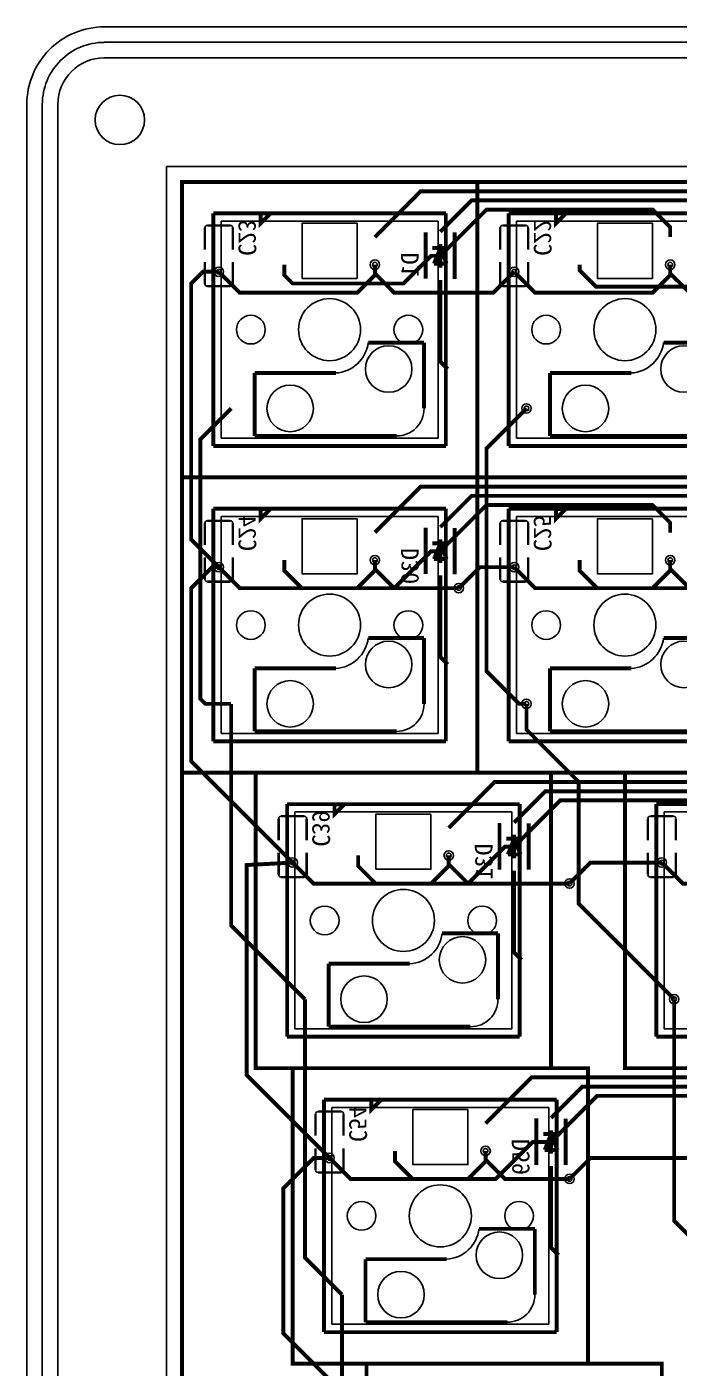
# Model space of a CAD drawing. Extents: x -401 to 1070, y -422 to 1263.
# Drawn here: x -400.8 to -358.7, y 738.5 to 825 of the extents above; entities that cross this region are included whole.
import ezdxf

# ---------------------------------------------------------------- set-up
doc = ezdxf.new("R2010")
doc.units = 0
doc.header["$MEASUREMENT"] = 0
for name, color, linetype, true_color in [('BoardOutLine', 6, 'Continuous', 0xff00ff), ('BottomLayer', 5, 'Continuous', 0x0000ff), ('BottomSilkLayer', 7, 'Continuous', 0x66cc33), ('Document', 7, 'Continuous', 0xffffff), ('Hole', 7, 'Continuous', 0x222222), ('Multi-Layer', 7, 'Continuous', 0xc0c0c0), ('TopLayer', 1, 'Continuous', 0xff0000), ('TopSilkLayer', 7, 'Continuous', 0xffcc00)]:
    doc.layers.add(name, color=color, linetype=linetype, true_color=true_color)

msp = doc.modelspace()

# ---------------------------------------------------------------- linework, layer by layer
at = {"linetype": 'Continuous'}
for p, q in [((-80.998, 825.002), (-395.809, 825.002)), ((-80.998, 825.002), (-395.809, 825.002)), ((-129.661, 825.002), (-395.809, 825.002)), ((-129.661, 825.002), (-395.809, 825.002)), ((-129.661, 825.002), (-395.809, 825.002)), ((-395.809, 824.003), (-80.998, 824.003)), ((-400.809, 820.002), (-400.809, 695.692)), ((-400.809, 820.002), (-400.809, 695.692)), ((-400.809, 820.002), (-400.809, 695.692)), ((-400.809, 820.002), (-400.809, 695.692)), ((-400.809, 820.002), (-400.809, 695.692)), ((-399.809, 695.692), (-399.809, 820.002)), ((-390.809, 816.003), (-391.809, 816.003)), ((-391.809, 816.003), (-391.809, 815.003)), ((-390.809, 816.003), (-129.661, 816.003))]:
    msp.add_line(p, q, dxfattribs=at)
at = {"color": 0}
for p, q in [((-395.809, 823.003), (-80.998, 823.003)), ((-398.809, 695.692), (-398.809, 820.002)), ((-390.804, 814.998), (-390.804, 757.847)), ((-86.002, 814.998), (-390.804, 814.998)), ((-390.804, 814.998), (-390.804, 757.847)), ((-86.002, 814.998), (-390.804, 814.998)), ((-390.804, 814.998), (-390.804, 757.847)), ((-86.002, 814.998), (-390.804, 814.998)), ((-388.274, 812.467), (-374.284, 812.467)), ((-388.274, 798.477), (-388.274, 812.467)), ((-374.284, 812.467), (-374.284, 798.477)), ((-369.224, 812.467), (-355.234, 812.467)), ((-369.224, 798.477), (-369.224, 812.467)), ((-374.284, 798.477), (-388.274, 798.477)), ((-355.234, 798.477), (-369.224, 798.477)), ((-388.274, 793.418), (-374.284, 793.418)), ((-388.274, 779.427), (-388.274, 793.418)), ((-374.284, 793.418), (-374.284, 779.427)), ((-369.224, 793.418), (-355.234, 793.418)), ((-369.224, 779.427), (-369.224, 793.418)), ((-374.284, 779.427), (-388.274, 779.427)), ((-355.234, 779.427), (-369.224, 779.427)), ((-383.511, 774.367), (-369.521, 774.367)), ((-383.511, 760.377), (-383.511, 774.367)), ((-369.521, 774.367), (-369.521, 760.377)), ((-359.699, 774.367), (-345.709, 774.367)), ((-359.699, 760.377), (-359.699, 774.367)), ((-369.521, 760.377), (-383.511, 760.377)), ((-345.709, 760.377), (-359.699, 760.377)), ((-390.804, 757.847), (-390.805, 757.847)), ((-390.805, 757.847), (-390.805, 719.747)), ((-390.804, 757.847), (-390.805, 757.847)), ((-390.805, 757.847), (-390.805, 719.747)), ((-390.804, 757.847), (-390.805, 757.847)), ((-390.805, 757.847), (-390.805, 719.747)), ((-381.13, 755.318), (-367.14, 755.318)), ((-381.13, 741.327), (-381.13, 755.318)), ((-367.14, 755.318), (-367.14, 741.327)), ((-367.14, 741.327), (-381.13, 741.327))]:
    msp.add_line(p, q, dxfattribs=at)
msp.add_line((-391.809, 815.003), (-391.809, 700.702))
at = {"linetype": 'Continuous'}
msp.add_circle((-394.806, 819), 1.595, dxfattribs=at)
msp.add_circle((-394.806, 819), 1.595, dxfattribs=at)
msp.add_circle((-394.806, 819), 1.595, dxfattribs=at)
msp.add_circle((-394.806, 819), 1.595, dxfattribs=at)
msp.add_circle((-394.806, 819), 1.595, dxfattribs=at)
msp.add_circle((-394.806, 819), 1.595, dxfattribs=at)
msp.add_circle((-394.806, 819), 1.595, dxfattribs=at)
for radius, start, end in [(5, 90, 180.00017), (5, 90, 180.00017), (5, 90, 180.00017), (5, 90, 180.00017), (5, 90, 180.00017), (4, 90, 180.00021), (3, 90.00014, 180.00014)]:
    msp.add_arc((-395.809, 820.002), radius, start, end, dxfattribs=at)
at = {"layer": 'BoardOutLine', "const_width": 0.254}
for points in [[(-390.801, 814.997), (-390.801, 814.997), (-86.001, 814.997)], [(-390.801, 814.997), (-390.801, 814.997), (-390.801, 700.697)]]:
    msp.add_lwpolyline(points, dxfattribs=at)
at = {"layer": 'BottomLayer', "const_width": 0.254}
for points in [[(-378.358, 811.442), (-375.397, 814.402), (-125.884, 814.402)], [(-384.2, 809.664), (-384.2, 808.988), (-383.659, 808.45), (-376.517, 808.45), (-374.731, 810.235), (-374.134, 810.235), (-371.157, 813.212), (-360.443, 813.212), (-359.308, 812.077), (-359.308, 811.442)], [(-374.135, 811.785), (-372.113, 813.807), (-356.871, 813.807), (-355.085, 812.021), (-355.085, 811.785)], [(-365.15, 809.664), (-365.15, 809.302), (-364.102, 808.254), (-357.661, 808.254), (-355.68, 810.235), (-355.085, 810.235), (-352.108, 813.212), (-340.797, 813.212), (-340.201, 812.616), (-340.257, 812.561), (-340.257, 811.442)], [(-373.659, 802.933), (-374.135, 803.409), (-374.135, 808.685)], [(-387.629, 800.393), (-389.613, 798.408), (-389.613, 781.659), (-389.296, 781.342), (-387.629, 781.342)], [(-378.358, 792.391), (-375.397, 795.352), (-106.834, 795.352)], [(-384.2, 790.613), (-384.2, 789.938), (-383.065, 788.803), (-377.112, 788.803), (-374.73, 791.185), (-374.135, 791.185), (-371.158, 794.161), (-360.443, 794.161), (-359.308, 793.026), (-359.308, 792.391)], [(-374.135, 792.735), (-372.113, 794.757), (-356.871, 794.757), (-355.085, 792.971), (-355.085, 792.735)], [(-365.15, 790.613), (-365.15, 789.939), (-364.014, 788.803), (-358.061, 788.803), (-355.68, 791.185), (-355.085, 791.185), (-352.108, 794.161), (-341.392, 794.161), (-340.257, 793.026), (-340.257, 792.391)], [(-369.372, 790.155), (-371.593, 790.155), (-372.944, 788.803)], [(-373.659, 783.882), (-374.135, 784.358), (-374.135, 789.635)], [(-387.629, 781.342), (-387.629, 767.054), (-382.866, 762.292)], [(-373.595, 773.341), (-370.635, 776.302), (-105.643, 776.302), (-105.643, 767.967)], [(-379.437, 771.563), (-379.437, 770.888), (-378.302, 769.753), (-372.349, 769.753), (-369.968, 772.134), (-369.372, 772.134), (-366.396, 775.111), (-350.917, 775.111), (-349.782, 773.976), (-349.782, 773.341)], [(-369.372, 773.685), (-367.35, 775.707), (-346.75, 775.707), (-345.559, 774.515), (-345.559, 773.685)], [(-359.847, 771.104), (-364.449, 771.104), (-365.8, 769.753)], [(-368.896, 764.832), (-369.372, 765.308), (-369.372, 770.584)], [(-382.866, 762.292), (-382.866, 745.623), (-380.485, 743.241)], [(-371.214, 754.29), (-368.253, 757.251), (-105.643, 757.251), (-105.643, 749.512)], [(-377.056, 752.512), (-377.056, 751.838), (-375.921, 750.703), (-370.563, 750.703), (-368.182, 753.084), (-366.991, 753.084), (-364.014, 756.061), (-346.155, 756.061), (-345.02, 754.925), (-345.02, 754.29)], [(-366.991, 754.634), (-364.969, 756.656), (-342.583, 756.656), (-340.797, 754.87), (-340.797, 754.634)], [(-355.085, 752.054), (-364.449, 752.054), (-365.8, 750.703)], [(-366.515, 745.781), (-366.991, 746.257), (-366.991, 751.534)], [(-380.485, 743.241), (-380.485, 728.954), (-375.722, 724.191)]]:
    msp.add_lwpolyline(points, dxfattribs=at)
at = {"layer": 'BottomSilkLayer'}
for points, const_width in [([(-389.174, 812.199), (-389.174, 812.199), (-387.672, 812.199)], 0.152), ([(-370.124, 812.199), (-370.124, 812.199), (-368.621, 812.199)], 0.152), ([(-389.326, 810.636), (-389.326, 810.636), (-389.326, 812.046)], 0.152), ([(-387.519, 812.046), (-387.519, 812.046), (-387.519, 810.636)], 0.152), ([(-375.082, 811.755), (-375.082, 811.755), (-375.082, 808.755)], 0.254), ([(-373.202, 811.742), (-373.202, 811.742), (-373.202, 808.742)], 0.254), ([(-370.276, 810.636), (-370.276, 810.636), (-370.276, 812.046)], 0.152), ([(-368.469, 812.046), (-368.469, 812.046), (-368.469, 810.636)], 0.152), ([(-374.643, 810.743), (-374.643, 810.743), (-373.627, 810.743)], 0.254), ([(-374.135, 810.743), (-374.135, 810.743), (-374.541, 809.727)], 0.254), ([(-374.135, 810.997), (-374.135, 810.997), (-374.135, 809.473)], 0.254), ([(-373.729, 809.727), (-373.729, 809.727), (-374.135, 810.743)], 0.254), ([(-389.326, 809.834), (-389.326, 809.834), (-389.326, 808.424)], 0.152), ([(-387.519, 808.424), (-387.519, 808.424), (-387.519, 809.834)], 0.152), ([(-374.541, 809.727), (-374.541, 809.727), (-373.729, 809.727)], 0.254), ([(-370.276, 809.834), (-370.276, 809.834), (-370.276, 808.424)], 0.152), ([(-368.469, 808.424), (-368.469, 808.424), (-368.469, 809.834)], 0.152), ([(-389.174, 808.272), (-389.174, 808.272), (-387.672, 808.272)], 0.152), ([(-370.124, 808.272), (-370.124, 808.272), (-368.621, 808.272)], 0.152), ([(-389.326, 791.586), (-389.326, 791.586), (-389.326, 792.996)], 0.152), ([(-389.174, 793.148), (-389.174, 793.148), (-387.672, 793.148)], 0.152), ([(-387.519, 792.996), (-387.519, 792.996), (-387.519, 791.586)], 0.152), ([(-375.082, 792.705), (-375.082, 792.705), (-375.082, 789.705)], 0.254), ([(-373.202, 792.691), (-373.202, 792.691), (-373.202, 789.691)], 0.254), ([(-370.276, 791.586), (-370.276, 791.586), (-370.276, 792.996)], 0.152), ([(-370.124, 793.148), (-370.124, 793.148), (-368.621, 793.148)], 0.152), ([(-368.469, 792.996), (-368.469, 792.996), (-368.469, 791.586)], 0.152), ([(-374.643, 791.693), (-374.643, 791.693), (-373.627, 791.693)], 0.254), ([(-374.135, 791.693), (-374.135, 791.693), (-374.541, 790.677)], 0.254), ([(-374.135, 791.947), (-374.135, 791.947), (-374.135, 790.423)], 0.254), ([(-373.729, 790.677), (-373.729, 790.677), (-374.135, 791.693)], 0.254), ([(-389.326, 790.784), (-389.326, 790.784), (-389.326, 789.373)], 0.152), ([(-387.519, 789.373), (-387.519, 789.373), (-387.519, 790.784)], 0.152), ([(-374.541, 790.677), (-374.541, 790.677), (-373.729, 790.677)], 0.254), ([(-370.276, 790.784), (-370.276, 790.784), (-370.276, 789.373)], 0.152), ([(-368.469, 789.373), (-368.469, 789.373), (-368.469, 790.784)], 0.152), ([(-389.174, 789.221), (-389.174, 789.221), (-387.672, 789.221)], 0.152), ([(-370.124, 789.221), (-370.124, 789.221), (-368.621, 789.221)], 0.152), ([(-384.564, 772.535), (-384.564, 772.535), (-384.564, 773.945)], 0.152), ([(-384.411, 774.098), (-384.411, 774.098), (-382.909, 774.098)], 0.152), ([(-382.757, 773.945), (-382.757, 773.945), (-382.757, 772.535)], 0.152), ([(-370.319, 773.654), (-370.319, 773.654), (-370.319, 770.654)], 0.254), ([(-368.439, 773.641), (-368.439, 773.641), (-368.439, 770.641)], 0.254), ([(-360.751, 772.535), (-360.751, 772.535), (-360.751, 773.945)], 0.152), ([(-360.598, 774.098), (-360.598, 774.098), (-359.096, 774.098)], 0.152), ([(-358.944, 773.945), (-358.944, 773.945), (-358.944, 772.535)], 0.152), ([(-369.88, 772.642), (-369.88, 772.642), (-368.864, 772.642)], 0.254), ([(-369.372, 772.642), (-369.372, 772.642), (-369.779, 771.626)], 0.254), ([(-369.372, 772.896), (-369.372, 772.896), (-369.372, 771.372)], 0.254), ([(-368.966, 771.626), (-368.966, 771.626), (-369.372, 772.642)], 0.254), ([(-384.564, 771.733), (-384.564, 771.733), (-384.564, 770.323)], 0.152), ([(-382.757, 770.323), (-382.757, 770.323), (-382.757, 771.733)], 0.152), ([(-369.779, 771.626), (-369.779, 771.626), (-368.966, 771.626)], 0.254), ([(-360.751, 771.733), (-360.751, 771.733), (-360.751, 770.323)], 0.152), ([(-358.944, 770.323), (-358.944, 770.323), (-358.944, 771.733)], 0.152), ([(-384.411, 770.171), (-384.411, 770.171), (-382.909, 770.171)], 0.152), ([(-360.598, 770.171), (-360.598, 770.171), (-359.096, 770.171)], 0.152), ([(-382.183, 753.485), (-382.183, 753.485), (-382.183, 754.895)], 0.152), ([(-382.03, 755.047), (-382.03, 755.047), (-380.528, 755.047)], 0.152), ([(-380.375, 754.895), (-380.375, 754.895), (-380.375, 753.485)], 0.152), ([(-367.938, 754.604), (-367.938, 754.604), (-367.938, 751.604)], 0.254), ([(-366.058, 754.591), (-366.058, 754.591), (-366.058, 751.591)], 0.254), ([(-367.499, 753.592), (-367.499, 753.592), (-366.483, 753.592)], 0.254), ([(-366.991, 753.592), (-366.991, 753.592), (-367.397, 752.576)], 0.254), ([(-366.991, 753.846), (-366.991, 753.846), (-366.991, 752.322)], 0.254), ([(-366.585, 752.576), (-366.585, 752.576), (-366.991, 753.592)], 0.254), ([(-382.183, 752.683), (-382.183, 752.683), (-382.183, 751.273)], 0.152), ([(-380.375, 751.273), (-380.375, 751.273), (-380.375, 752.683)], 0.152), ([(-367.397, 752.576), (-367.397, 752.576), (-366.585, 752.576)], 0.254), ([(-382.03, 751.12), (-382.03, 751.12), (-380.528, 751.12)], 0.152)]:
    msp.add_lwpolyline(points, dxfattribs=dict(at, const_width=const_width))
at = {"layer": 'BottomSilkLayer', "const_width": 0.254}
for points in [[(-385.724, 812.966), (-385.089, 812.966), (-385.724, 812.331), (-385.724, 812.966)], [(-366.673, 812.966), (-366.038, 812.966), (-366.673, 812.331), (-366.673, 812.966)], [(-385.724, 793.915), (-385.089, 793.915), (-385.724, 793.28), (-385.724, 793.915)], [(-366.673, 793.915), (-366.038, 793.915), (-366.673, 793.28), (-366.673, 793.915)], [(-380.961, 774.865), (-380.326, 774.865), (-380.961, 774.23), (-380.961, 774.865)], [(-378.58, 755.814), (-377.945, 755.814), (-378.58, 755.179), (-378.58, 755.814)]]:
    msp.add_lwpolyline(points, close=True, dxfattribs=at)
at = {"layer": 'BottomSilkLayer'}
for centre, start, end in [((-389.174, 812.046), 90, 180), ((-387.672, 812.046), 0, 90), ((-370.124, 812.046), 90, 180), ((-368.621, 812.046), 0, 90), ((-389.174, 808.424), 180, 270), ((-387.672, 808.424), 270, 360), ((-370.124, 808.424), 180, 270), ((-368.621, 808.424), 270, 360), ((-389.174, 792.996), 90, 180), ((-387.672, 792.996), 0, 90), ((-370.124, 792.996), 90, 180), ((-368.621, 792.996), 0, 90), ((-389.174, 789.373), 180, 270), ((-387.672, 789.373), 270, 0), ((-370.124, 789.373), 180, 270), ((-368.621, 789.373), 270, 0), ((-384.411, 773.945), 90, 180), ((-382.909, 773.945), 0, 90), ((-360.598, 773.945), 90, 180), ((-359.096, 773.945), 0, 90), ((-384.411, 770.323), 180, 270), ((-382.909, 770.323), 270, 0), ((-360.598, 770.323), 180, 270), ((-359.096, 770.323), 270, 0), ((-382.03, 754.895), 90, 180), ((-380.528, 754.895), 0, 90), ((-382.03, 751.273), 180, 270), ((-380.528, 751.273), 270, 360)]:
    msp.add_arc(centre, 0.152, start, end, dxfattribs=at)
at = {"layer": 'Document', "const_width": 0.254}
for points in [[(-371.754, 795.948), (-390.804, 795.948), (-390.804, 814.998), (-371.754, 814.998)], [(-371.754, 814.998), (-371.754, 814.998), (-371.754, 795.948)], [(-352.703, 795.948), (-371.753, 795.948), (-371.753, 814.998), (-352.703, 814.998)], [(-378.79, 804.634), (-378.79, 804.634), (-375.183, 804.634)], [(-375.183, 804.634), (-375.183, 804.634), (-375.183, 800.393)], [(-359.739, 804.634), (-359.739, 804.634), (-356.132, 804.634)], [(-386.105, 802.679), (-386.105, 802.679), (-386.105, 798.615)], [(-386.105, 802.679), (-386.105, 802.679), (-380.872, 802.679)], [(-367.055, 802.679), (-367.055, 802.679), (-367.055, 798.615)], [(-367.055, 802.679), (-367.055, 802.679), (-361.822, 802.679)], [(-376.961, 798.615), (-376.961, 798.615), (-386.105, 798.615)], [(-357.91, 798.615), (-357.91, 798.615), (-367.054, 798.615)], [(-371.754, 776.897), (-390.804, 776.897), (-390.804, 795.947), (-371.754, 795.947)], [(-371.754, 795.947), (-371.754, 795.947), (-371.754, 776.897)], [(-352.703, 776.897), (-371.753, 776.897), (-371.753, 795.947), (-352.703, 795.947)], [(-378.79, 785.584), (-378.79, 785.584), (-375.183, 785.584)], [(-375.183, 785.584), (-375.183, 785.584), (-375.183, 781.342)], [(-359.739, 785.584), (-359.739, 785.584), (-356.132, 785.584)], [(-386.105, 783.628), (-386.105, 783.628), (-386.105, 779.564)], [(-386.105, 783.628), (-386.105, 783.628), (-380.872, 783.628)], [(-367.055, 783.628), (-367.055, 783.628), (-367.055, 779.564)], [(-367.055, 783.628), (-367.055, 783.628), (-361.822, 783.628)], [(-376.961, 779.564), (-376.961, 779.564), (-386.105, 779.564)], [(-357.91, 779.564), (-357.91, 779.564), (-367.054, 779.564)], [(-366.991, 757.847), (-386.041, 757.847), (-386.041, 776.897), (-366.991, 776.897)], [(-366.991, 776.897), (-366.991, 776.897), (-366.991, 757.847)], [(-343.178, 757.847), (-362.228, 757.847), (-362.228, 776.897), (-343.178, 776.897)], [(-374.027, 766.534), (-374.027, 766.534), (-370.42, 766.534)], [(-370.42, 766.534), (-370.42, 766.534), (-370.42, 762.292)], [(-381.342, 764.578), (-381.342, 764.578), (-381.342, 760.514)], [(-381.342, 764.578), (-381.342, 764.578), (-376.11, 764.578)], [(-372.198, 760.514), (-372.198, 760.514), (-381.342, 760.514)], [(-364.61, 738.796), (-383.66, 738.796), (-383.66, 757.846), (-364.61, 757.846)], [(-364.61, 757.846), (-364.61, 757.846), (-364.61, 738.796)], [(-371.646, 747.483), (-371.646, 747.483), (-368.039, 747.483)], [(-368.039, 747.483), (-368.039, 747.483), (-368.039, 743.241)], [(-378.961, 745.527), (-378.961, 745.527), (-378.961, 741.463)], [(-378.961, 745.527), (-378.961, 745.527), (-373.729, 745.527)], [(-369.817, 741.463), (-369.817, 741.463), (-378.961, 741.463)], [(-359.847, 719.746), (-378.897, 719.746), (-378.897, 738.796), (-359.847, 738.796)], [(-359.847, 738.796), (-359.847, 738.796), (-359.847, 719.746)]]:
    msp.add_lwpolyline(points, dxfattribs=at)
at = {"layer": 'Document'}
for centre, radius, start, end in [((-380.993, 804.894), 2.219, 273.12162, 353.27606), ((-361.943, 804.894), 2.219, 273.12162, 353.27606), ((-376.952, 800.384), 1.769, 270, 0.27868), ((-380.993, 785.844), 2.219, 273.12162, 353.27606), ((-361.943, 785.844), 2.219, 273.12162, 353.27606), ((-376.952, 781.334), 1.769, 270, 0.27868), ((-376.231, 766.793), 2.219, 273.12162, 353.27606), ((-372.19, 762.283), 1.769, 270, 0.27868), ((-373.849, 747.743), 2.219, 273.12162, 353.27606), ((-369.808, 743.233), 1.769, 270, 0.27868)]:
    msp.add_arc(centre, radius, start, end, dxfattribs=at)
at = {"layer": 'Hole'}
for centre in [(-378.358, 809.664), (-359.308, 809.664), (-388.423, 809.205), (-369.372, 809.205), (-368.579, 800.393), (-378.358, 790.613), (-378.358, 790.613), (-359.308, 790.613), (-388.423, 790.155), (-369.372, 790.155), (-372.944, 788.803), (-368.579, 781.342), (-373.595, 771.563), (-383.66, 771.104), (-359.847, 771.104), (-365.8, 769.753), (-359.053, 762.292), (-371.214, 752.512), (-381.279, 752.054), (-365.8, 750.703)]:
    msp.add_circle(centre, 0.152, dxfattribs=at)
at = {"layer": 'Multi-Layer'}
for points in [[(-379.501, 812.331), (-383.057, 812.331), (-383.057, 808.775), (-379.501, 808.775)], [(-360.45, 812.331), (-364.006, 812.331), (-364.006, 808.775), (-360.45, 808.775)], [(-379.501, 793.28), (-383.057, 793.28), (-383.057, 789.724), (-379.501, 789.724)], [(-360.45, 793.28), (-364.006, 793.28), (-364.006, 789.724), (-360.45, 789.724)], [(-374.738, 774.23), (-378.294, 774.23), (-378.294, 770.674), (-374.738, 770.674)], [(-372.357, 755.179), (-375.913, 755.179), (-375.913, 751.623), (-372.357, 751.623)]]:
    msp.add_lwpolyline(points, close=True, dxfattribs=at)
for centre, radius in [((-378.358, 809.664), 0.305), ((-359.308, 809.664), 0.305), ((-388.423, 809.205), 0.305), ((-369.372, 809.205), 0.305), ((-381.279, 805.473), 2), ((-362.229, 805.473), 2), ((-386.359, 805.473), 0.925), ((-376.199, 805.473), 0.925), ((-367.309, 805.473), 0.925), ((-377.469, 802.933), 1.5), ((-358.419, 802.933), 1.5), ((-383.819, 800.393), 1.5), ((-364.769, 800.393), 1.5), ((-368.579, 800.393), 0.305), ((-378.358, 790.613), 0.305), ((-378.358, 790.613), 0.305), ((-359.308, 790.613), 0.305), ((-388.423, 790.155), 0.305), ((-369.372, 790.155), 0.305), ((-372.944, 788.803), 0.305), ((-381.279, 786.422), 2), ((-362.229, 786.422), 2), ((-386.359, 786.422), 0.925), ((-376.199, 786.422), 0.925), ((-367.309, 786.422), 0.925), ((-377.469, 783.882), 1.5), ((-358.419, 783.882), 1.5), ((-383.819, 781.342), 1.5), ((-364.769, 781.342), 1.5), ((-368.579, 781.342), 0.305), ((-373.595, 771.563), 0.305), ((-383.66, 771.104), 0.305), ((-359.847, 771.104), 0.305), ((-365.8, 769.753), 0.305), ((-376.516, 767.372), 2), ((-381.596, 767.372), 0.925), ((-371.436, 767.372), 0.925), ((-372.706, 764.832), 1.5), ((-379.056, 762.292), 1.5), ((-359.053, 762.292), 0.305), ((-371.214, 752.512), 0.305), ((-381.279, 752.054), 0.305), ((-365.8, 750.703), 0.305), ((-374.135, 748.321), 2), ((-379.215, 748.321), 0.925), ((-369.055, 748.321), 0.925), ((-370.325, 745.781), 1.5), ((-376.675, 743.241), 1.5)]:
    msp.add_circle(centre, radius, dxfattribs=at)
at = {"layer": 'TopLayer', "const_width": 0.254}
for points in [[(-388.423, 809.205), (-387.072, 807.854), (-379.493, 807.854), (-378.358, 808.989), (-378.358, 809.664)], [(-378.358, 809.664), (-378.358, 809.1), (-377.112, 807.854), (-370.724, 807.854), (-369.372, 809.205)], [(-369.372, 809.205), (-368.021, 807.854), (-360.443, 807.854), (-359.308, 808.989), (-359.308, 809.664)], [(-359.308, 809.664), (-359.308, 809.1), (-358.061, 807.854), (-351.673, 807.854), (-350.322, 809.205)], [(-388.423, 809.205), (-389.453, 809.205), (-390.209, 808.449), (-390.209, 791.94), (-388.423, 790.155)], [(-368.579, 800.393), (-371.158, 797.813), (-371.158, 783.445), (-369.055, 781.342), (-368.579, 781.342)], [(-388.423, 790.155), (-387.072, 788.803), (-379.493, 788.803), (-378.358, 789.938), (-378.358, 790.613)], [(-378.358, 790.613), (-378.358, 790.05), (-377.112, 788.803), (-372.944, 788.803)], [(-369.372, 790.155), (-368.021, 788.803), (-360.443, 788.803), (-359.308, 789.938), (-359.308, 790.613)], [(-359.308, 790.613), (-359.308, 790.05), (-358.061, 788.803), (-353.894, 788.803)], [(-388.423, 790.155), (-388.858, 790.155), (-390.209, 788.803), (-390.209, 777.653), (-383.66, 771.104)], [(-368.579, 781.342), (-368.579, 779.675), (-365.205, 776.302), (-365.205, 768.444), (-359.053, 762.292)], [(-383.66, 771.104), (-382.309, 769.753), (-374.73, 769.753), (-373.595, 770.888), (-373.595, 771.563)], [(-373.595, 771.563), (-373.595, 770.999), (-372.349, 769.753), (-365.8, 769.753)], [(-359.847, 771.104), (-358.496, 769.753), (-350.917, 769.753), (-349.782, 770.888), (-349.782, 771.563)], [(-383.659, 771.104), (-386.637, 770.944), (-386.636, 770.67), (-386.636, 757.411), (-381.279, 752.054)], [(-359.053, 762.292), (-359.053, 748.004), (-354.291, 743.241)], [(-381.279, 752.054), (-379.928, 750.703), (-372.349, 750.703), (-371.214, 751.838), (-371.214, 752.512)], [(-371.214, 752.512), (-371.214, 751.949), (-369.968, 750.703), (-365.8, 750.703)], [(-381.279, 752.054), (-382.309, 752.054), (-384.256, 750.107), (-384.256, 740.743), (-376.516, 733.004)], [(-365.8, 750.703), (-365.8, 750.703), (-365.8, 750.703)]]:
    msp.add_lwpolyline(points, dxfattribs=at)
at = {"layer": 'TopSilkLayer', "const_width": 0.254}
for points in [[(-390.804, 813.093), (-390.804, 814.998), (-388.899, 814.998)], [(-373.659, 814.998), (-371.754, 814.998), (-371.754, 813.093)], [(-371.753, 813.093), (-371.753, 814.998), (-369.848, 814.998)], [(-388.779, 797.972), (-388.779, 797.972), (-388.779, 812.973)], [(-388.779, 812.973), (-388.779, 812.973), (-373.779, 812.973)], [(-373.779, 797.972), (-373.779, 797.972), (-373.779, 812.973)], [(-369.729, 797.972), (-369.729, 797.972), (-369.729, 812.973)], [(-369.729, 812.973), (-369.729, 812.973), (-354.728, 812.973)], [(-388.899, 795.948), (-390.804, 795.948), (-390.804, 797.853)], [(-388.779, 797.972), (-388.779, 797.972), (-373.779, 797.972)], [(-371.754, 797.853), (-371.754, 795.948), (-373.659, 795.948)], [(-369.848, 795.948), (-371.753, 795.948), (-371.753, 797.853)], [(-369.729, 797.972), (-369.729, 797.972), (-354.728, 797.972)], [(-390.804, 794.042), (-390.804, 795.947), (-388.899, 795.947)], [(-373.659, 795.947), (-371.754, 795.947), (-371.754, 794.042)], [(-371.753, 794.042), (-371.753, 795.947), (-369.848, 795.947)], [(-388.779, 778.922), (-388.779, 778.922), (-388.779, 793.922)], [(-388.779, 793.922), (-388.779, 793.922), (-373.779, 793.922)], [(-373.779, 778.922), (-373.779, 778.922), (-373.779, 793.922)], [(-369.729, 778.922), (-369.729, 778.922), (-369.729, 793.922)], [(-369.729, 793.922), (-369.729, 793.922), (-354.728, 793.922)], [(-388.899, 776.897), (-390.804, 776.897), (-390.804, 778.802)], [(-388.779, 778.922), (-388.779, 778.922), (-373.779, 778.922)], [(-371.754, 778.802), (-371.754, 776.897), (-373.659, 776.897)], [(-369.848, 776.897), (-371.753, 776.897), (-371.753, 778.802)], [(-369.729, 778.922), (-369.729, 778.922), (-354.728, 778.922)], [(-386.041, 774.992), (-386.041, 776.897), (-384.136, 776.897)], [(-368.896, 776.897), (-366.991, 776.897), (-366.991, 774.992)], [(-362.228, 774.992), (-362.228, 776.897), (-360.323, 776.897)], [(-384.016, 759.872), (-384.016, 759.872), (-384.016, 774.872)], [(-384.016, 774.872), (-384.016, 774.872), (-369.016, 774.872)], [(-369.016, 759.872), (-369.016, 759.872), (-369.016, 774.872)], [(-360.203, 759.872), (-360.203, 759.872), (-360.203, 774.872)], [(-360.203, 774.872), (-360.203, 774.872), (-345.203, 774.872)], [(-384.136, 757.847), (-386.041, 757.847), (-386.041, 759.752)], [(-384.016, 759.872), (-384.016, 759.872), (-369.016, 759.872)], [(-366.991, 759.752), (-366.991, 757.847), (-368.896, 757.847)], [(-360.323, 757.847), (-362.228, 757.847), (-362.228, 759.752)], [(-360.203, 759.872), (-360.203, 759.872), (-345.203, 759.872)], [(-383.66, 755.941), (-383.66, 757.846), (-381.755, 757.846)], [(-366.515, 757.846), (-364.61, 757.846), (-364.61, 755.941)], [(-381.635, 740.821), (-381.635, 740.821), (-381.635, 755.821)], [(-381.635, 755.821), (-381.635, 755.821), (-366.635, 755.821)], [(-366.635, 740.821), (-366.635, 740.821), (-366.635, 755.821)], [(-381.755, 738.796), (-383.66, 738.796), (-383.66, 740.701)], [(-381.635, 740.821), (-381.635, 740.821), (-366.635, 740.821)], [(-364.61, 740.701), (-364.61, 738.796), (-366.515, 738.796)], [(-378.897, 736.891), (-378.897, 738.796), (-376.992, 738.796)], [(-361.752, 738.796), (-359.847, 738.796), (-359.847, 736.891)]]:
    msp.add_lwpolyline(points, dxfattribs=at)

# ---------------------------------------------------------------- texts
at = {"layer": 'BottomSilkLayer', "text_generation_flag": 2}
for s, rotation, p in [('C23', 270, (-387.153, 810.235)), ('C22', 270, (-368.103, 810.235)), ('D1', 90, (-375.532, 810.44)), ('C24', 270, (-387.153, 791.185)), ('C25', 270, (-368.103, 791.185)), ('D30', 90, (-375.532, 791.39)), ('C39', 270, (-382.39, 772.134)), ('D31', 90, (-370.769, 772.339)), ('C54', 270, (-380.009, 753.084)), ('D59', 90, (-368.388, 753.289))]:
    msp.add_text(s, height=1.143, rotation=rotation, dxfattribs=at).set_placement(p)

doc.saveas('drawing.dxf')
